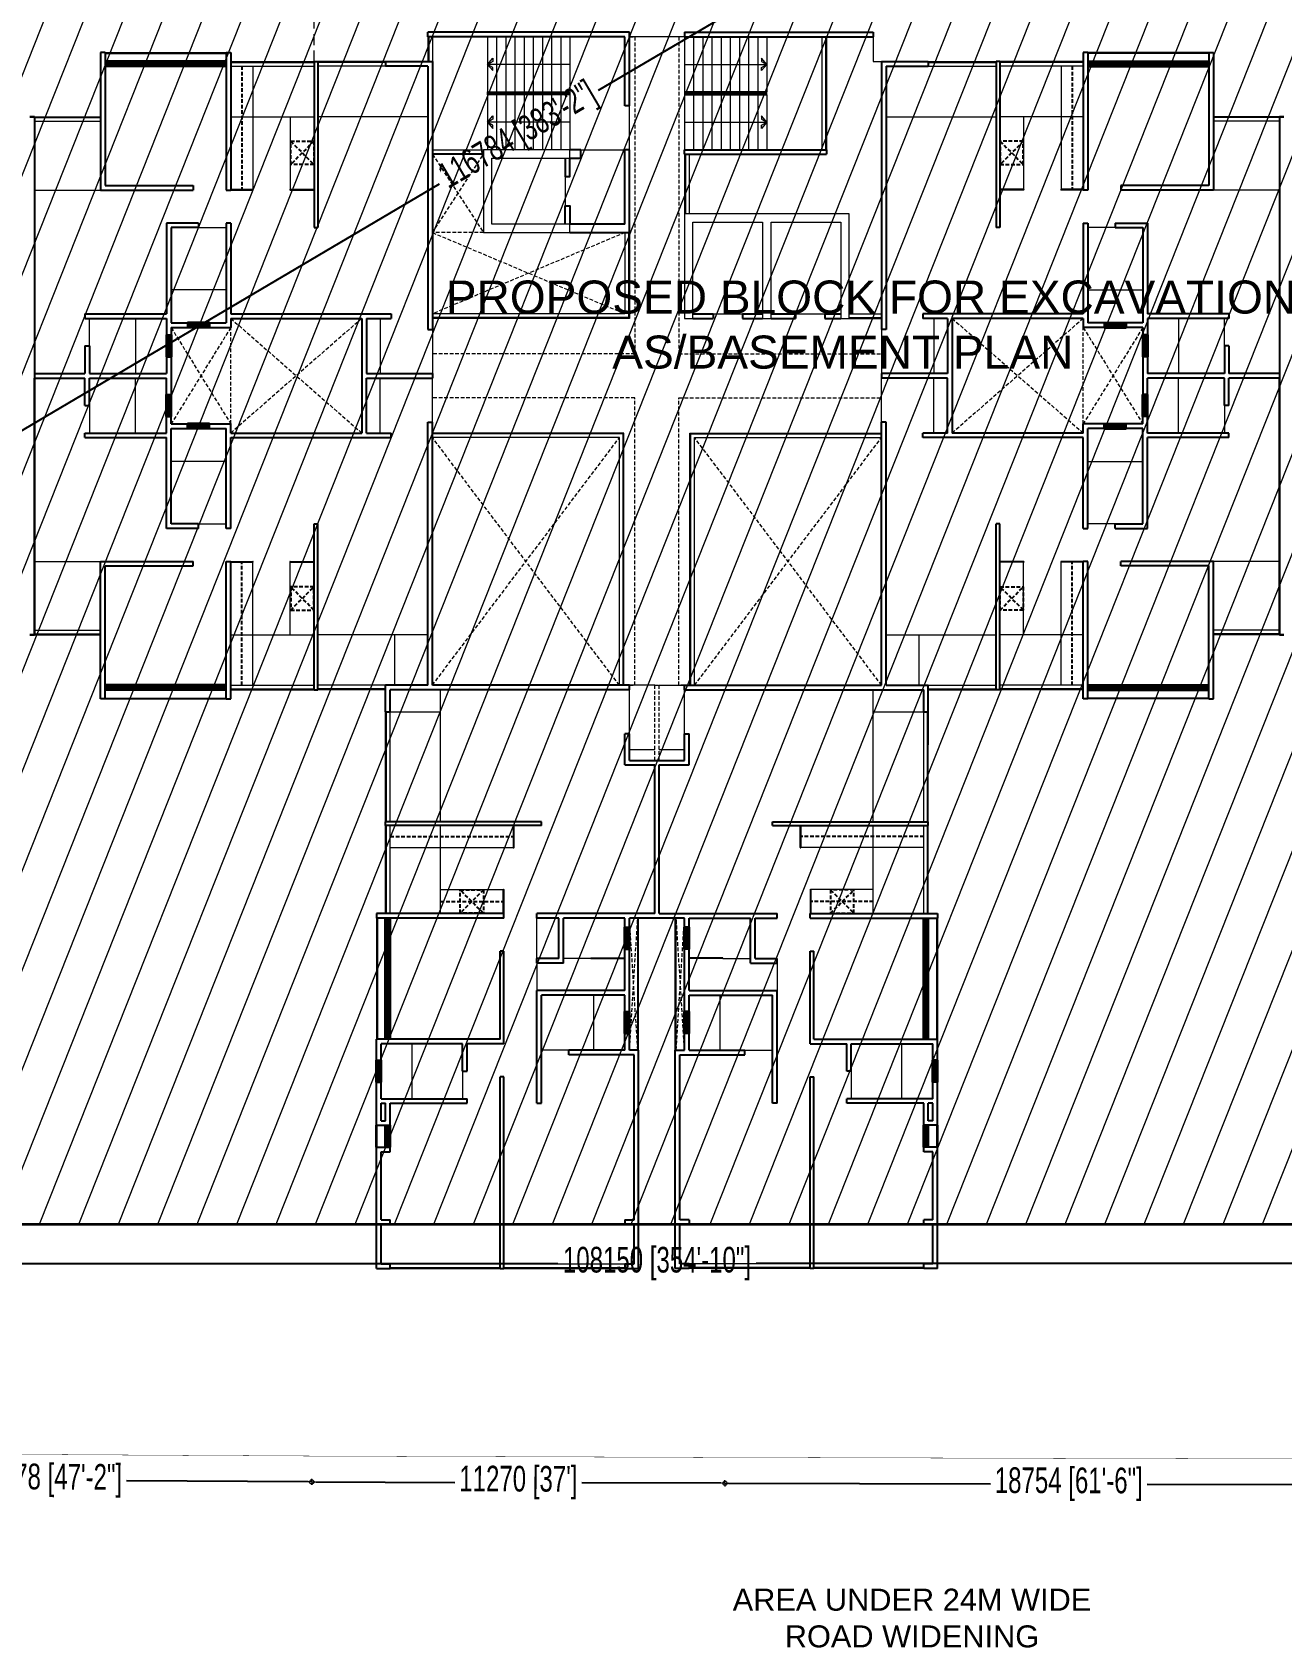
# Model space of a CAD drawing. Header units: inches. Extents: x -1856224 to -1617783, y -9059 to 170583.
# Drawn here: x -1763902 to -1729827, y 32412 to 76454 of the extents above; entities that cross this region are included whole.
import ezdxf

# ---------------------------------------------------------------- set-up
doc = ezdxf.new("R2010")
doc.units = ezdxf.units.IN
doc.header["$MEASUREMENT"] = 0
doc.linetypes.add('DASHED', pattern=[0.75, 0.5, -0.25])
doc.linetypes.add('DASHED2', pattern=[0.375, 0.25, -0.125])
for name, color, linetype, lineweight in [('A03 Roads', 7, 'Continuous', 15), ('C06 Parapet Wall', 39, 'Continuous', 15), ('F03 Windows', 32, 'Continuous', 35), ('I03 Tile Drop', 250, 'Continuous', 9), ('L02 Handrails & Balustrades', 67, 'Continuous', 15), ('L03 Stairs', 77, 'Continuous', 15), ('M01 Furniture', 14, 'Continuous', 9), ('R23 Lifts', 2, 'Continuous', 9), ('S03 Title Block', 7, 'Continuous', 20), ('T01 Dimenstions Scale 01', 106, 'Continuous', 9), ('U05 Room Names-Scale 2', 7, 'Continuous', 25), ('Y02 Hatching 02', 193, 'Continuous', 5), ('Z08 Structure above', 250, 'DASHED', 9)]:
    doc.layers.add(name, color=color, linetype=linetype, lineweight=lineweight)
doc.layers.add('C02 Walls 01', color=10, linetype='Continuous')
doc.styles.add('SWIS721LTCNBT', font='stylu.ttf')
doc.styles.add('vka-arial', font='arial.ttf')
doc.styles.add('vka-romans', font='GOTHIC.TTF', dxfattribs={"width": 0.7})
doc.dimstyles.new('vka-dim0100', dxfattribs={"dimscale": 100, "dimtxt": 1, "dimasz": 0.7, "dimexe": 1.5, "dimexo": 2.5, "dimgap": 1, "dimtad": 0, "dimdec": 0, "dimzin": 0, "dimdsep": 46, "dimtxsty": 'vka-romans', "dimblk": 'vkadot', "dimcen": 1.5, "dimdle": 1.5, "dimse1": 1, "dimse2": 1, "dimclrd": 256, "dimclre": 256, "dimclrt": 7, "dimadec": 1, "dimazin": 0, "dimtfac": 1, "dimtdec": 0, "dimtofl": 0, "dimtmove": 2, "dimatfit": 3, "dimfxl": 1, "dimtolj": 1, "dimtzin": 0, "dimarcsym": 0})

# ---------------------------------------------------------------- blocks, each defined once
blk = doc.blocks.new('vkadot')
at = {"layer": 'T01 Dimenstions Scale 01'}
for q in [(-0.85, 0), (0, 0.85), (0.85, 0), (0, -0.85)]:
    blk.add_line((0, 0), q, dxfattribs=at)
blk.add_circle((0, 0), 0.579, dxfattribs=at)
blk = doc.blocks.new('*D1625')
at = {"layer": 'T01 Dimenstions Scale 01', "lineweight": -2, "transparency": 16777216}
for p, q in [((-1800840, 42885), (-1749567, 42885)), ((-1692890, 42885), (-1744162, 42885))]:
    blk.add_line(p, q, dxfattribs=at)
at = {"layer": 'T01 Dimenstions Scale 01', "lineweight": -2, "transparency": 16777216, "xscale": 100, "yscale": 100, "zscale": 100, "rotation": 180}
blk.add_blockref('vkadot', (-1800940, 42885), dxfattribs=at)
at = {"layer": 'T01 Dimenstions Scale 01', "lineweight": -2, "transparency": 16777216, "xscale": 100, "yscale": 100, "zscale": 100}
blk.add_blockref('vkadot', (-1692790, 42885), dxfattribs=at)
at = {"layer": 'T01 Dimenstions Scale 01', "color": 7, "transparency": 16777216, "insert": (-1746865, 42885), "char_height": 700, "attachment_point": 5, "style": 'vka-romans'}
blk.add_mtext('\\A1;108150 [354\'-10"]', dxfattribs=at)
blk = doc.blocks.new('*D1650')
at = {"layer": 'T01 Dimenstions Scale 01', "lineweight": -2, "transparency": 16777216}
for p, q in [((-1770560, 37011), (-1765607, 36984)), ((-1756383, 36933), (-1761336, 36960))]:
    blk.add_line(p, q, dxfattribs=at)
at = {"layer": 'T01 Dimenstions Scale 01', "lineweight": -2, "transparency": 16777216, "xscale": 100, "yscale": 100, "zscale": 100}
for p, rotation in [((-1770660, 37012), 179.6835238191345), ((-1756283, 36933), 359.6835238191345)]:
    blk.add_blockref('vkadot', p, dxfattribs=dict(at, rotation=rotation))
at = {"layer": 'T01 Dimenstions Scale 01', "color": 7, "transparency": 16777216, "insert": (-1763471, 36972), "char_height": 700, "attachment_point": 5, "rotation": 359.6835, "style": 'vka-romans'}
blk.add_mtext('\\A1;14378 [47\'-2"]', dxfattribs=at)
blk = doc.blocks.new('*D1651')
at = {"layer": 'T01 Dimenstions Scale 01', "lineweight": -2, "transparency": 16777216}
for p, q in [((-1756181, 36932), (-1752374, 36919)), ((-1745111, 36895), (-1748918, 36908))]:
    blk.add_line(p, q, dxfattribs=at)
at = {"layer": 'T01 Dimenstions Scale 01', "lineweight": -2, "transparency": 16777216, "xscale": 100, "yscale": 100, "zscale": 100}
for p, rotation in [((-1756281, 36933), 179.8070033412816), ((-1745011, 36895), 359.8070033412816)]:
    blk.add_blockref('vkadot', p, dxfattribs=dict(at, rotation=rotation))
at = {"layer": 'T01 Dimenstions Scale 01', "color": 7, "transparency": 16777216, "insert": (-1750646, 36914), "char_height": 700, "attachment_point": 5, "rotation": 359.807, "style": 'vka-romans'}
blk.add_mtext("\\A1;11270 [37']", dxfattribs=at)
blk = doc.blocks.new('*D1652')
at = {"layer": 'T01 Dimenstions Scale 01', "lineweight": -2, "transparency": 16777216}
for p, q in [((-1744911, 36894), (-1737769, 36875)), ((-1726357, 36844), (-1733498, 36863))]:
    blk.add_line(p, q, dxfattribs=at)
at = {"layer": 'T01 Dimenstions Scale 01', "lineweight": -2, "transparency": 16777216, "xscale": 100, "yscale": 100, "zscale": 100}
for p, rotation in [((-1745011, 36895), 179.8440362318272), ((-1726257, 36844), 359.8440362318272)]:
    blk.add_blockref('vkadot', p, dxfattribs=dict(at, rotation=rotation))
at = {"layer": 'T01 Dimenstions Scale 01', "color": 7, "transparency": 16777216, "insert": (-1735634, 36869), "char_height": 700, "attachment_point": 5, "rotation": 359.844, "style": 'vka-romans'}
blk.add_mtext('\\A1;18754 [61\'-6"]', dxfattribs=at)
blk = doc.blocks.new('*D1677')
at = {"layer": 'T01 Dimenstions Scale 01', "lineweight": -2, "transparency": 16777216}
for p, q in [((-1700407, 103186), (-1748465, 74872)), ((-1800854, 44005), (-1752796, 72320))]:
    blk.add_line(p, q, dxfattribs=at)
at = {"layer": 'T01 Dimenstions Scale 01', "lineweight": -2, "transparency": 16777216, "xscale": 100, "yscale": 100, "zscale": 100}
for p, rotation in [((-1700321, 103237), 30.50586545729002), ((-1800940, 43954), 210.5058654572901)]:
    blk.add_blockref('vkadot', p, dxfattribs=dict(at, rotation=rotation))
at = {"layer": 'T01 Dimenstions Scale 01', "color": 7, "transparency": 16777216, "insert": (-1750630, 73596), "char_height": 700, "attachment_point": 5, "rotation": 30.5059, "style": 'vka-romans'}
blk.add_mtext('\\A1;116784 [383\'-2"]', dxfattribs=at)
blk = doc.blocks.new('rgr')
at = {"layer": 'C02 Walls 01', "color": 250}
for p, q in [((-2177053, 789486), (-2182553, 789486)), ((-2182553, 789361), (-2182553, 789486)), ((-2177178, 789361), (-2182553, 789361)), ((-2177178, 787486), (-2177178, 789361)), ((-2177053, 787486), (-2177053, 789486)), ((-2175553, 789486), (-2175553, 789361)), ((-2175553, 789486), (-2170403, 789486)), ((-2175553, 789361), (-2170403, 789361)), ((-2170403, 789486), (-2170403, 789361)), ((-2191478, 788936), (-2191478, 785186)), ((-2191353, 788936), (-2191478, 788936)), ((-2191353, 788936), (-2191353, 785311)), ((-2188053, 788936), (-2187928, 788936)), ((-2188053, 788936), (-2188053, 785186)), ((-2187928, 788936), (-2187928, 785186)), ((-2164553, 788936), (-2164678, 788936)), ((-2164678, 788936), (-2164678, 785186)), ((-2164553, 788936), (-2164553, 785186)), ((-2161253, 788936), (-2161253, 785311)), ((-2161253, 788936), (-2161128, 788936)), ((-2161128, 788936), (-2161128, 785186)), ((-2185653, 788686), (-2185553, 788686)), ((-2185653, 788686), (-2185653, 784161)), ((-2185553, 788686), (-2185553, 784161)), ((-2183703, 788686), (-2182428, 788686)), ((-2183703, 788686), (-2183703, 788561)), ((-2182553, 788561), (-2183703, 788561)), ((-2182553, 788561), (-2182553, 781386)), ((-2182428, 788686), (-2182428, 781386)), ((-2170178, 788686), (-2168903, 788686)), ((-2170178, 788686), (-2170178, 781386)), ((-2170053, 788561), (-2170053, 781386)), ((-2170053, 788561), (-2168903, 788561)), ((-2168903, 788686), (-2168903, 788561)), ((-2166953, 788686), (-2167053, 788686)), ((-2167053, 788686), (-2167053, 784161)), ((-2166953, 788686), (-2166953, 784161)), ((-2177053, 787486), (-2177178, 787486)), ((-2193403, 787186), (-2193278, 787186)), ((-2193278, 787186), (-2193403, 787186)), ((-2193278, 787186), (-2193278, 773061)), ((-2193278, 787186), (-2193278, 780186)), ((-2159328, 787186), (-2159328, 780186)), ((-2159328, 787186), (-2159203, 787186)), ((-2159328, 787186), (-2159328, 773061)), ((-2159203, 787186), (-2159328, 787186)), ((-2178378, 786286), (-2178678, 786286)), ((-2178378, 786056), (-2178378, 786286)), ((-2177178, 784256), (-2177178, 786286)), ((-2177053, 786286), (-2177178, 786286)), ((-2177053, 784026), (-2177053, 786286)), ((-2175553, 786286), (-2171678, 786286)), ((-2175553, 786161), (-2175553, 786286)), ((-2171678, 786286), (-2171678, 786161)), ((-2178678, 786056), (-2178378, 786056)), ((-2175553, 786161), (-2171678, 786161)), ((-2191353, 785311), (-2188953, 785311)), ((-2188953, 785311), (-2188953, 785186)), ((-2161253, 785311), (-2163653, 785311)), ((-2163653, 785311), (-2163653, 785186)), ((-2191478, 785186), (-2188953, 785186)), ((-2188053, 785186), (-2187928, 785186)), ((-2164553, 785186), (-2164678, 785186)), ((-2161128, 785186), (-2163653, 785186)), ((-2188803, 784286), (-2189678, 784286)), ((-2189678, 784286), (-2189678, 781811)), ((-2188803, 784161), (-2189553, 784161)), ((-2189553, 784161), (-2189553, 781561)), ((-2188803, 784286), (-2188803, 784161)), ((-2187928, 784286), (-2188053, 784286)), ((-2188053, 784286), (-2188053, 781561)), ((-2187928, 784286), (-2187928, 781811)), ((-2185653, 784161), (-2185553, 784161)), ((-2177178, 784256), (-2178678, 784256)), ((-2178678, 784026), (-2177053, 784026)), ((-2166953, 784161), (-2167053, 784161)), ((-2164678, 784286), (-2164553, 784286)), ((-2164678, 784286), (-2164678, 781811)), ((-2164553, 784286), (-2164553, 781561)), ((-2163803, 784286), (-2162928, 784286)), ((-2163803, 784286), (-2163803, 784161)), ((-2163803, 784161), (-2163053, 784161)), ((-2163053, 784161), (-2163053, 781561)), ((-2162928, 784286), (-2162928, 781811)), ((-2191903, 781811), (-2189678, 781811)), ((-2191903, 781811), (-2191903, 781686)), ((-2187928, 781811), (-2183553, 781811)), ((-2183553, 781811), (-2183553, 781686)), ((-2175323, 781811), (-2174773, 781811)), ((-2174773, 781811), (-2174773, 781686)), ((-2173973, 781811), (-2173423, 781811)), ((-2173973, 781811), (-2173973, 781686)), ((-2173193, 781811), (-2172528, 781811)), ((-2172528, 781811), (-2172528, 781686)), ((-2171728, 781811), (-2171293, 781811)), ((-2171728, 781811), (-2171728, 781686)), ((-2164678, 781811), (-2169053, 781811)), ((-2169053, 781811), (-2169053, 781686)), ((-2160703, 781811), (-2162928, 781811)), ((-2160703, 781811), (-2160703, 781686)), ((-2191903, 781686), (-2189678, 781686)), ((-2189678, 781686), (-2189678, 781236)), ((-2189553, 781561), (-2189103, 781561)), ((-2189553, 781436), (-2189103, 781436)), ((-2189553, 781436), (-2189553, 781236)), ((-2189103, 781561), (-2189103, 781436)), ((-2188503, 781561), (-2188053, 781561)), ((-2188503, 781561), (-2188503, 781436)), ((-2188503, 781436), (-2187928, 781436)), ((-2187928, 781686), (-2184353, 781686)), ((-2187928, 781686), (-2187928, 781436)), ((-2184353, 781686), (-2184353, 778561)), ((-2184228, 781686), (-2183553, 781686)), ((-2184228, 781686), (-2184228, 780186)), ((-2182553, 781386), (-2182428, 781386)), ((-2175323, 781686), (-2174773, 781686)), ((-2173973, 781686), (-2173423, 781686)), ((-2173193, 781686), (-2172528, 781686)), ((-2171728, 781686), (-2171293, 781686)), ((-2170053, 781386), (-2170178, 781386)), ((-2168378, 781686), (-2169053, 781686)), ((-2168378, 781686), (-2168378, 780186)), ((-2164678, 781686), (-2168253, 781686)), ((-2168253, 781686), (-2168253, 778561)), ((-2164678, 781686), (-2164678, 781436)), ((-2164103, 781436), (-2164678, 781436)), ((-2164103, 781561), (-2164553, 781561)), ((-2164103, 781561), (-2164103, 781436)), ((-2163053, 781561), (-2163503, 781561)), ((-2163503, 781561), (-2163503, 781436)), ((-2163053, 781436), (-2163503, 781436)), ((-2163053, 781436), (-2163053, 781236)), ((-2160703, 781686), (-2162928, 781686)), ((-2162928, 781686), (-2162928, 781236)), ((-2191903, 780936), (-2191778, 780936)), ((-2191903, 780936), (-2191903, 780186)), ((-2191778, 780936), (-2191778, 780186)), ((-2189678, 781236), (-2189553, 781236)), ((-2162928, 781236), (-2163053, 781236)), ((-2160703, 780936), (-2160828, 780936)), ((-2160828, 780936), (-2160828, 780186)), ((-2160703, 780936), (-2160703, 780186)), ((-2189678, 780636), (-2189678, 780186)), ((-2189678, 780636), (-2189553, 780636)), ((-2189553, 780636), (-2189553, 779611)), ((-2163053, 780636), (-2163053, 779611)), ((-2162928, 780636), (-2163053, 780636)), ((-2162928, 780636), (-2162928, 780186)), ((-2193278, 780186), (-2191903, 780186)), ((-2193278, 780061), (-2191903, 780061)), ((-2193278, 773061), (-2193278, 780061)), ((-2191903, 779311), (-2191903, 780061)), ((-2191778, 780186), (-2189678, 780186)), ((-2191778, 780061), (-2189678, 780061)), ((-2191778, 779311), (-2191778, 780061)), ((-2189678, 779611), (-2189678, 780061)), ((-2184228, 780186), (-2182428, 780186)), ((-2184228, 780061), (-2182428, 780061)), ((-2184228, 778561), (-2184228, 780061)), ((-2182428, 780186), (-2182428, 780061)), ((-2168378, 780186), (-2170178, 780186)), ((-2170178, 780186), (-2170178, 780061)), ((-2168378, 780061), (-2170178, 780061)), ((-2168378, 778561), (-2168378, 780061)), ((-2160828, 780186), (-2162928, 780186)), ((-2160828, 780061), (-2162928, 780061)), ((-2162928, 779611), (-2162928, 780061)), ((-2160828, 779311), (-2160828, 780061)), ((-2159328, 780186), (-2160703, 780186)), ((-2159328, 780061), (-2160703, 780061)), ((-2160703, 779311), (-2160703, 780061)), ((-2159328, 773061), (-2159328, 780061)), ((-2189678, 779611), (-2189553, 779611)), ((-2162928, 779611), (-2163053, 779611)), ((-2191903, 779311), (-2191778, 779311)), ((-2160703, 779311), (-2160828, 779311)), ((-2189678, 778561), (-2189678, 779011)), ((-2189678, 779011), (-2189553, 779011)), ((-2189553, 778811), (-2189553, 779011)), ((-2189553, 778811), (-2189103, 778811)), ((-2189553, 778686), (-2189103, 778686)), ((-2189553, 776086), (-2189553, 778686)), ((-2189103, 778686), (-2189103, 778811)), ((-2188503, 778811), (-2187928, 778811)), ((-2188503, 778686), (-2188503, 778811)), ((-2188503, 778686), (-2188053, 778686)), ((-2188053, 775961), (-2188053, 778686)), ((-2187928, 778561), (-2187928, 778811)), ((-2182553, 771686), (-2182553, 778861)), ((-2182553, 778861), (-2182428, 778861)), ((-2182428, 771686), (-2182428, 778861)), ((-2170178, 771686), (-2170178, 778861)), ((-2170053, 778861), (-2170178, 778861)), ((-2170053, 771686), (-2170053, 778861)), ((-2164103, 778811), (-2164678, 778811)), ((-2164678, 778561), (-2164678, 778811)), ((-2164103, 778686), (-2164553, 778686)), ((-2164553, 775961), (-2164553, 778686)), ((-2164103, 778686), (-2164103, 778811)), ((-2163053, 778811), (-2163503, 778811)), ((-2163503, 778686), (-2163503, 778811)), ((-2163053, 778686), (-2163503, 778686)), ((-2163053, 778811), (-2163053, 779011)), ((-2162928, 779011), (-2163053, 779011)), ((-2163053, 776086), (-2163053, 778686)), ((-2162928, 778561), (-2162928, 779011)), ((-2191903, 778561), (-2189678, 778561)), ((-2191903, 778436), (-2191903, 778561)), ((-2191903, 778436), (-2189678, 778436)), ((-2189678, 775961), (-2189678, 778436)), ((-2187928, 778561), (-2184353, 778561)), ((-2187928, 778436), (-2183553, 778436)), ((-2187928, 775961), (-2187928, 778436)), ((-2184228, 778561), (-2183553, 778561)), ((-2183553, 778436), (-2183553, 778561)), ((-2168378, 778561), (-2169053, 778561)), ((-2169053, 778436), (-2169053, 778561)), ((-2164678, 778436), (-2169053, 778436)), ((-2164678, 778561), (-2168253, 778561)), ((-2164678, 775961), (-2164678, 778436)), ((-2160703, 778561), (-2162928, 778561)), ((-2160703, 778436), (-2162928, 778436)), ((-2162928, 775961), (-2162928, 778436)), ((-2160703, 778436), (-2160703, 778561)), ((-2188803, 776086), (-2189553, 776086)), ((-2188803, 775961), (-2188803, 776086)), ((-2185653, 771561), (-2185653, 776086)), ((-2185653, 776086), (-2185553, 776086)), ((-2185553, 771561), (-2185553, 776086)), ((-2167053, 771561), (-2167053, 776086)), ((-2166953, 776086), (-2167053, 776086)), ((-2166953, 771561), (-2166953, 776086)), ((-2163803, 776086), (-2163053, 776086)), ((-2163803, 775961), (-2163803, 776086)), ((-2188803, 775961), (-2189678, 775961)), ((-2187928, 775961), (-2188053, 775961)), ((-2164678, 775961), (-2164553, 775961)), ((-2163803, 775961), (-2162928, 775961)), ((-2191478, 775061), (-2188953, 775061)), ((-2191478, 771311), (-2191478, 775061)), ((-2191353, 774936), (-2188953, 774936)), ((-2191353, 771311), (-2191353, 774936)), ((-2188953, 774936), (-2188953, 775061)), ((-2188053, 775061), (-2187928, 775061)), ((-2188053, 771311), (-2188053, 775061)), ((-2187928, 771311), (-2187928, 775061)), ((-2164553, 775061), (-2164678, 775061)), ((-2164678, 771311), (-2164678, 775061)), ((-2164553, 771311), (-2164553, 775061)), ((-2161128, 775061), (-2163653, 775061)), ((-2163653, 774936), (-2163653, 775061)), ((-2161253, 774936), (-2163653, 774936)), ((-2161253, 771311), (-2161253, 774936)), ((-2161128, 771311), (-2161128, 775061)), ((-2193403, 773061), (-2193278, 773061)), ((-2193278, 773061), (-2193403, 773061)), ((-2159328, 773061), (-2159203, 773061)), ((-2159203, 773061), (-2159328, 773061)), ((-2183703, 770961), (-2183703, 771686)), ((-2182553, 771686), (-2183703, 771686)), ((-2177053, 771686), (-2182428, 771686)), ((-2177053, 771561), (-2177053, 771686)), ((-2175553, 771686), (-2170178, 771686)), ((-2175553, 771561), (-2175553, 771686)), ((-2170053, 771686), (-2168903, 771686)), ((-2168903, 770961), (-2168903, 771686)), ((-2191353, 771311), (-2191478, 771311)), ((-2188053, 771311), (-2187928, 771311)), ((-2185653, 771561), (-2185553, 771561)), ((-2183578, 770961), (-2183578, 771561)), ((-2177053, 771561), (-2183578, 771561)), ((-2175553, 771561), (-2169028, 771561)), ((-2169028, 770961), (-2169028, 771561)), ((-2166953, 771561), (-2167053, 771561)), ((-2164553, 771311), (-2164678, 771311)), ((-2161253, 771311), (-2161128, 771311)), ((-2183703, 770961), (-2183578, 770961)), ((-2169028, 770961), (-2168903, 770961)), ((-2177178, 769511), (-2177178, 770361)), ((-2177053, 770361), (-2177178, 770361)), ((-2177053, 769636), (-2177053, 770361)), ((-2175553, 769636), (-2175553, 770361)), ((-2175553, 770361), (-2175428, 770361)), ((-2175428, 769511), (-2175428, 770361)), ((-2177178, 769511), (-2176365, 769511)), ((-2177053, 769636), (-2175553, 769636)), ((-2176365, 765461), (-2176365, 769511)), ((-2176240, 765461), (-2176240, 769511)), ((-2176240, 769511), (-2175428, 769511)), ((-2179453, 767961), (-2183703, 767961)), ((-2183703, 767861), (-2183703, 767961)), ((-2179453, 767861), (-2183703, 767861)), ((-2179453, 767861), (-2179453, 767961)), ((-2173153, 767961), (-2168903, 767961)), ((-2173153, 767861), (-2173153, 767961)), ((-2173153, 767861), (-2168903, 767861)), ((-2168903, 767861), (-2168903, 767961)), ((-2180478, 765461), (-2183953, 765461)), ((-2183953, 765461), (-2183953, 765336)), ((-2180478, 765336), (-2183953, 765336)), ((-2180478, 765336), (-2180478, 765461)), ((-2176365, 765461), (-2179578, 765461)), ((-2179578, 765336), (-2179578, 765461)), ((-2178978, 765336), (-2179578, 765336)), ((-2178978, 764236), (-2178978, 765336)), ((-2177178, 765336), (-2178853, 765336)), ((-2178853, 764111), (-2178853, 765336)), ((-2177178, 765086), (-2177178, 765336)), ((-2177178, 765086), (-2177053, 765086)), ((-2177053, 765086), (-2177053, 765336)), ((-2175553, 765336), (-2177053, 765336)), ((-2176240, 765461), (-2173028, 765461)), ((-2175553, 765086), (-2175553, 765336)), ((-2175428, 765086), (-2175553, 765086)), ((-2175428, 765086), (-2175428, 765336)), ((-2175428, 765336), (-2173753, 765336)), ((-2173753, 764111), (-2173753, 765336)), ((-2173628, 765336), (-2173028, 765336)), ((-2173628, 764236), (-2173628, 765336)), ((-2173028, 765336), (-2173028, 765461)), ((-2172128, 765461), (-2168653, 765461)), ((-2172128, 765336), (-2172128, 765461)), ((-2172128, 765336), (-2168653, 765336)), ((-2168653, 765461), (-2168653, 765336)), ((-2180478, 764436), (-2180578, 764436)), ((-2180578, 762036), (-2180578, 764436)), ((-2180478, 761911), (-2180478, 764436)), ((-2178978, 764236), (-2179578, 764236)), ((-2179578, 764111), (-2179578, 764236)), ((-2177178, 763361), (-2177178, 764486)), ((-2177178, 764486), (-2177053, 764486)), ((-2177053, 762786), (-2177053, 764486)), ((-2175553, 762786), (-2175553, 764486)), ((-2175428, 764486), (-2175553, 764486)), ((-2175428, 763361), (-2175428, 764486)), ((-2173628, 764236), (-2173028, 764236)), ((-2173028, 764111), (-2173028, 764236)), ((-2172128, 764436), (-2172028, 764436)), ((-2172128, 761911), (-2172128, 764436)), ((-2172028, 762036), (-2172028, 764436)), ((-2178853, 764111), (-2179578, 764111)), ((-2173753, 764111), (-2173028, 764111)), ((-2177178, 763361), (-2179578, 763361)), ((-2179578, 760286), (-2179578, 763361)), ((-2175428, 763361), (-2173028, 763361)), ((-2173028, 760286), (-2173028, 763361)), ((-2177178, 763236), (-2179453, 763236)), ((-2179453, 760286), (-2179453, 763236)), ((-2177178, 762786), (-2177178, 763236)), ((-2175428, 762786), (-2175428, 763236)), ((-2175428, 763236), (-2173153, 763236)), ((-2173153, 760286), (-2173153, 763236)), ((-2177178, 762786), (-2177053, 762786)), ((-2175428, 762786), (-2175553, 762786)), ((-2180578, 762036), (-2183953, 762036)), ((-2183953, 761461), (-2183953, 762036)), ((-2177178, 761736), (-2177178, 762186)), ((-2177178, 762186), (-2177053, 762186)), ((-2177053, 761736), (-2177053, 762186)), ((-2175553, 761736), (-2175553, 762186)), ((-2175428, 762186), (-2175553, 762186)), ((-2175428, 761736), (-2175428, 762186)), ((-2172028, 762036), (-2168653, 762036)), ((-2168653, 761461), (-2168653, 762036)), ((-2181603, 761911), (-2183828, 761911)), ((-2183828, 761461), (-2183828, 761911)), ((-2181603, 761161), (-2181603, 761911)), ((-2180478, 761911), (-2181478, 761911)), ((-2181478, 761161), (-2181478, 761911)), ((-2177178, 761736), (-2178703, 761736)), ((-2178703, 761611), (-2178703, 761736)), ((-2176928, 761611), (-2178703, 761611)), ((-2176803, 761736), (-2177053, 761736)), ((-2176928, 757111), (-2176928, 761611)), ((-2176803, 755786), (-2176803, 761736)), ((-2175803, 755786), (-2175803, 761736)), ((-2175803, 761736), (-2175553, 761736)), ((-2175678, 757111), (-2175678, 761611)), ((-2175678, 761611), (-2173903, 761611)), ((-2175428, 761736), (-2173903, 761736)), ((-2173903, 761611), (-2173903, 761736)), ((-2172128, 761911), (-2171128, 761911)), ((-2171128, 761161), (-2171128, 761911)), ((-2171003, 761911), (-2168778, 761911)), ((-2171003, 761161), (-2171003, 761911)), ((-2168778, 761461), (-2168778, 761911)), ((-2183953, 761461), (-2183828, 761461)), ((-2181603, 761161), (-2181478, 761161)), ((-2171003, 761161), (-2171128, 761161)), ((-2168653, 761461), (-2168778, 761461)), ((-2183953, 759686), (-2183953, 760861)), ((-2183953, 760861), (-2183828, 760861)), ((-2183828, 760411), (-2183828, 760861)), ((-2180478, 761011), (-2180578, 761011)), ((-2180578, 755786), (-2180578, 761011)), ((-2180478, 755786), (-2180478, 761011)), ((-2172128, 761011), (-2172028, 761011)), ((-2172128, 755786), (-2172128, 761011)), ((-2172028, 755786), (-2172028, 761011)), ((-2168778, 760411), (-2168778, 760861)), ((-2168653, 760861), (-2168778, 760861)), ((-2168653, 759686), (-2168653, 760861)), ((-2183828, 760411), (-2181478, 760411)), ((-2183828, 760286), (-2183703, 760286)), ((-2183828, 759811), (-2183828, 760286)), ((-2183703, 759811), (-2183703, 760286)), ((-2183578, 760286), (-2181478, 760286)), ((-2183578, 759686), (-2183578, 760286)), ((-2181478, 760286), (-2181478, 760411)), ((-2179578, 760286), (-2179453, 760286)), ((-2173028, 760286), (-2173153, 760286)), ((-2168778, 760411), (-2171128, 760411)), ((-2171128, 760286), (-2171128, 760411)), ((-2169028, 760286), (-2171128, 760286)), ((-2169028, 759686), (-2169028, 760286)), ((-2168778, 760286), (-2168903, 760286)), ((-2168903, 759811), (-2168903, 760286)), ((-2168778, 759811), (-2168778, 760286)), ((-2183828, 759811), (-2183703, 759811)), ((-2168778, 759811), (-2168903, 759811)), ((-2183953, 759686), (-2183578, 759686)), ((-2168653, 759686), (-2169028, 759686)), ((-2183953, 759086), (-2183578, 759086)), ((-2183953, 755786), (-2183953, 759086)), ((-2183828, 758961), (-2183578, 758961)), ((-2183828, 757111), (-2183828, 758961)), ((-2183578, 758961), (-2183578, 759086)), ((-2168653, 759086), (-2169028, 759086)), ((-2169028, 758961), (-2169028, 759086)), ((-2168778, 758961), (-2169028, 758961)), ((-2168778, 757111), (-2168778, 758961)), ((-2168653, 755786), (-2168653, 759086)), ((-2183828, 757111), (-2183578, 757111)), ((-2183578, 756986), (-2183578, 757111)), ((-2177178, 757111), (-2176928, 757111)), ((-2177178, 757111), (-2177178, 756986)), ((-2175428, 757111), (-2175678, 757111)), ((-2175428, 757111), (-2175428, 756986)), ((-2168778, 757111), (-2169028, 757111)), ((-2169028, 756986), (-2169028, 757111)), ((-2183828, 756986), (-2183578, 756986)), ((-2183828, 755911), (-2183828, 756986)), ((-2177178, 756986), (-2176928, 756986)), ((-2176928, 755911), (-2176928, 756986)), ((-2175428, 756986), (-2175678, 756986)), ((-2175678, 755911), (-2175678, 756986)), ((-2168778, 756986), (-2169028, 756986)), ((-2168778, 755911), (-2168778, 756986)), ((-2183953, 755786), (-2183578, 755786)), ((-2183828, 755911), (-2183578, 755911)), ((-2183578, 755786), (-2183578, 755911)), ((-2180578, 755786), (-2180478, 755786)), ((-2177178, 755911), (-2176928, 755911)), ((-2177178, 755911), (-2177178, 755786)), ((-2177178, 755786), (-2176803, 755786)), ((-2175428, 755786), (-2175803, 755786)), ((-2175428, 755911), (-2175678, 755911)), ((-2175428, 755911), (-2175428, 755786)), ((-2172028, 755786), (-2172128, 755786)), ((-2168778, 755911), (-2169028, 755911)), ((-2169028, 755786), (-2169028, 755911)), ((-2168653, 755786), (-2169028, 755786))]:
    blk.add_line(p, q, dxfattribs=at)
for points in [[(-2178803, 786056), (-2178803, 785556), (-2178678, 785556), (-2178678, 786056)], [(-2178803, 784256), (-2178803, 784756), (-2178678, 784756), (-2178678, 784256)]]:
    blk.add_lwpolyline(points, dxfattribs=at)
at = {"layer": 'C06 Parapet Wall', "color": 250}
for p, q in [((-2182428, 789361), (-2182428, 788686)), ((-2171803, 789361), (-2171803, 786286)), ((-2187928, 788561), (-2185653, 788561)), ((-2183703, 788561), (-2185553, 788561)), ((-2168903, 788561), (-2167053, 788561)), ((-2164678, 788561), (-2166953, 788561)), ((-2193278, 787061), (-2191478, 787061)), ((-2159328, 787061), (-2161128, 787061)), ((-2182428, 786286), (-2181033, 786286)), ((-2175428, 786161), (-2175428, 784541)), ((-2177178, 784026), (-2177178, 781811)), ((-2177178, 781811), (-2182428, 781811)), ((-2171063, 781811), (-2170178, 781811)), ((-2177328, 778436), (-2182428, 778436)), ((-2177328, 771686), (-2177328, 778436)), ((-2175278, 778436), (-2170178, 778436)), ((-2175278, 771686), (-2175278, 778436)), ((-2193278, 773186), (-2191478, 773186)), ((-2159328, 773186), (-2161128, 773186)), ((-2187928, 771686), (-2185653, 771686)), ((-2183703, 771686), (-2185553, 771686)), ((-2168903, 771686), (-2167053, 771686)), ((-2164678, 771686), (-2166953, 771686)), ((-2183578, 767961), (-2183578, 770961)), ((-2169028, 767961), (-2169028, 770961)), ((-2183578, 765461), (-2183578, 767861)), ((-2169028, 765461), (-2169028, 767861)), ((-2178103, 764236), (-2178103, 764248)), ((-2178103, 764248), (-2177178, 764248)), ((-2178103, 764236), (-2177178, 764236)), ((-2174503, 764248), (-2175428, 764248)), ((-2174503, 764236), (-2175428, 764236)), ((-2174503, 764236), (-2174503, 764248)), ((-2183578, 755911), (-2180578, 755911)), ((-2180478, 755911), (-2177178, 755911)), ((-2172128, 755911), (-2175428, 755911)), ((-2169028, 755911), (-2172028, 755911))]:
    blk.add_line(p, q, dxfattribs=at)
at = {"layer": 'F03 Windows', "color": 250}
for p, q in [((-2188053, 788686), (-2191353, 788686)), ((-2188053, 788645), (-2191353, 788645)), ((-2188053, 788603), (-2191353, 788603)), ((-2188053, 788561), (-2191353, 788561)), ((-2164553, 788686), (-2161253, 788686)), ((-2164553, 788645), (-2161253, 788645)), ((-2164553, 788603), (-2161253, 788603)), ((-2164553, 788561), (-2161253, 788561)), ((-2188503, 781561), (-2189103, 781561)), ((-2188503, 781520), (-2189103, 781520)), ((-2188503, 781478), (-2189103, 781478)), ((-2188503, 781436), (-2189103, 781436)), ((-2164103, 781561), (-2163503, 781561)), ((-2164103, 781520), (-2163503, 781520)), ((-2164103, 781478), (-2163503, 781478)), ((-2164103, 781436), (-2163503, 781436)), ((-2189678, 781236), (-2189678, 780636)), ((-2189636, 781236), (-2189636, 780636)), ((-2189594, 781236), (-2189594, 780636)), ((-2189553, 781236), (-2189553, 780636)), ((-2163053, 781236), (-2163053, 780636)), ((-2163011, 781236), (-2163011, 780636)), ((-2162969, 781236), (-2162969, 780636)), ((-2162928, 781236), (-2162928, 780636)), ((-2189678, 779011), (-2189678, 779611)), ((-2189636, 779011), (-2189636, 779611)), ((-2189594, 779011), (-2189594, 779611)), ((-2189553, 779011), (-2189553, 779611)), ((-2163053, 779011), (-2163053, 779611)), ((-2163011, 779011), (-2163011, 779611)), ((-2162969, 779011), (-2162969, 779611)), ((-2162928, 779011), (-2162928, 779611)), ((-2188503, 778811), (-2189103, 778811)), ((-2188503, 778770), (-2189103, 778770)), ((-2188503, 778728), (-2189103, 778728)), ((-2188503, 778686), (-2189103, 778686)), ((-2164103, 778811), (-2163503, 778811)), ((-2164103, 778770), (-2163503, 778770)), ((-2164103, 778728), (-2163503, 778728)), ((-2164103, 778686), (-2163503, 778686)), ((-2188053, 771686), (-2191353, 771686)), ((-2188053, 771645), (-2191353, 771645)), ((-2164553, 771686), (-2161253, 771686)), ((-2164553, 771645), (-2161253, 771645)), ((-2188053, 771603), (-2191353, 771603)), ((-2188053, 771561), (-2191353, 771561)), ((-2164553, 771603), (-2161253, 771603)), ((-2164553, 771561), (-2161253, 771561)), ((-2183703, 762036), (-2183703, 765336)), ((-2183661, 762036), (-2183661, 765336)), ((-2183619, 762036), (-2183619, 765336)), ((-2183578, 762036), (-2183578, 765336)), ((-2177178, 764486), (-2177178, 765086)), ((-2177136, 764486), (-2177136, 765086)), ((-2177094, 764486), (-2177094, 765086)), ((-2177053, 764486), (-2177053, 765086)), ((-2175553, 764486), (-2175553, 765086)), ((-2175511, 764486), (-2175511, 765086)), ((-2175469, 764486), (-2175469, 765086)), ((-2175428, 764486), (-2175428, 765086)), ((-2169028, 762036), (-2169028, 765336)), ((-2168986, 762036), (-2168986, 765336)), ((-2168944, 762036), (-2168944, 765336)), ((-2168903, 762036), (-2168903, 765336)), ((-2177178, 762186), (-2177178, 762786)), ((-2177136, 762186), (-2177136, 762786)), ((-2177094, 762186), (-2177094, 762786)), ((-2177053, 762186), (-2177053, 762786)), ((-2175553, 762186), (-2175553, 762786)), ((-2175511, 762186), (-2175511, 762786)), ((-2175469, 762186), (-2175469, 762786)), ((-2175428, 762186), (-2175428, 762786)), ((-2183953, 760861), (-2183953, 761461)), ((-2183911, 760861), (-2183911, 761461)), ((-2183869, 760861), (-2183869, 761461)), ((-2183828, 760861), (-2183828, 761461)), ((-2168778, 760861), (-2168778, 761461)), ((-2168736, 760861), (-2168736, 761461)), ((-2168694, 760861), (-2168694, 761461)), ((-2168653, 760861), (-2168653, 761461)), ((-2183953, 759086), (-2183953, 759686)), ((-2183703, 759086), (-2183703, 759686)), ((-2183661, 759086), (-2183661, 759686)), ((-2183619, 759086), (-2183619, 759686)), ((-2183578, 759086), (-2183578, 759686)), ((-2169028, 759086), (-2169028, 759686)), ((-2168986, 759086), (-2168986, 759686)), ((-2168944, 759086), (-2168944, 759686)), ((-2168903, 759086), (-2168903, 759686)), ((-2168653, 759086), (-2168653, 759686))]:
    blk.add_line(p, q, dxfattribs=at)
at = {"layer": 'I03 Tile Drop', "color": 250}
for p, q in [((-2175553, 789361), (-2177053, 789361)), ((-2170403, 789361), (-2170403, 788686)), ((-2170403, 788686), (-2170178, 788686)), ((-2177053, 786286), (-2177053, 787486)), ((-2187928, 787186), (-2185653, 787186)), ((-2182553, 787186), (-2185553, 787186)), ((-2170053, 787186), (-2167053, 787186)), ((-2164678, 787186), (-2166953, 787186)), ((-2178378, 786286), (-2177178, 786286)), ((-2177053, 786161), (-2177053, 784256)), ((-2178803, 785556), (-2178803, 784756)), ((-2193278, 785186), (-2191478, 785186)), ((-2159328, 785186), (-2161128, 785186)), ((-2188803, 784161), (-2188053, 784161)), ((-2163803, 784161), (-2164553, 784161)), ((-2188053, 782461), (-2189553, 782461)), ((-2164553, 782461), (-2163053, 782461)), ((-2174773, 781811), (-2173973, 781811)), ((-2172528, 781811), (-2171728, 781811)), ((-2191778, 780936), (-2191778, 781686)), ((-2190528, 781686), (-2190528, 780186)), ((-2183853, 781686, 0), (-2183853, 780186, 0)), ((-2182428, 781386), (-2182428, 780186)), ((-2170178, 781386), (-2170178, 780186)), ((-2168753, 781686, 0), (-2168753, 780186, 0)), ((-2162078, 781686), (-2162078, 780186)), ((-2160828, 780936), (-2160828, 781686)), ((-2190528, 778561), (-2190528, 780061)), ((-2183853, 778561, 0), (-2183853, 780061, 0)), ((-2182428, 778861), (-2182428, 780061)), ((-2170178, 778861), (-2170178, 780061)), ((-2168753, 778561, 0), (-2168753, 780061, 0)), ((-2162078, 778561), (-2162078, 780061)), ((-2191778, 779311), (-2191778, 778561)), ((-2160828, 779311), (-2160828, 778561)), ((-2188053, 777786), (-2189553, 777786)), ((-2164553, 777786), (-2163053, 777786)), ((-2188803, 776086), (-2188053, 776086)), ((-2163803, 776086), (-2164553, 776086)), ((-2193278, 775061), (-2191478, 775061)), ((-2159328, 775061), (-2161128, 775061)), ((-2187928, 773061), (-2185653, 773061)), ((-2182553, 773061), (-2185553, 773061)), ((-2183453, 771686), (-2183453, 773061)), ((-2170053, 773061), (-2167053, 773061)), ((-2169153, 771686), (-2169153, 773061)), ((-2164678, 773061), (-2166953, 773061)), ((-2176365, 771686), (-2177053, 771686)), ((-2176240, 771686), (-2175553, 771686)), ((-2182203, 767961), (-2182203, 771561)), ((-2177053, 770361), (-2177053, 771561)), ((-2175553, 770361), (-2175553, 771561)), ((-2170403, 767961), (-2170403, 771561)), ((-2183578, 770961), (-2182203, 770961)), ((-2170403, 770961), (-2169028, 770961)), ((-2177053, 769936), (-2176365, 769936)), ((-2176240, 769936), (-2175553, 769936)), ((-2182203, 765461), (-2182203, 767861)), ((-2170403, 765461), (-2170403, 767861)), ((-2170403, 765461), (-2170403, 767861)), ((-2179578, 764236), (-2179578, 765336)), ((-2178103, 764236), (-2178853, 764236)), ((-2174503, 764236), (-2173753, 764236)), ((-2179578, 764111), (-2179578, 763361)), ((-2173028, 764111), (-2173028, 763361)), ((-2178028, 761736), (-2178028, 763236)), ((-2174578, 761736), (-2174578, 763236)), ((-2182978, 760411), (-2182978, 761911)), ((-2178703, 761736), (-2179453, 761736)), ((-2173903, 761736), (-2173153, 761736)), ((-2169628, 760411), (-2169628, 761911)), ((-2181603, 761161), (-2181603, 760411)), ((-2171003, 761161), (-2171003, 760411)), ((-2183578, 756986), (-2180578, 756986)), ((-2180478, 756986), (-2177178, 756986)), ((-2172128, 756986), (-2175428, 756986)), ((-2169028, 756986), (-2172028, 756986))]:
    blk.add_line(p, q, dxfattribs=at)
at = {"layer": 'L02 Handrails & Balustrades', "color": 250}
for p, q in [((-2182553, 789361), (-2182553, 788686)), ((-2182528, 789361), (-2182528, 788686)), ((-2171703, 789361), (-2171703, 786286)), ((-2171678, 789361), (-2171678, 786286)), ((-2191353, 788936), (-2188053, 788936)), ((-2191353, 788911), (-2188053, 788911)), ((-2161253, 788936), (-2164553, 788936)), ((-2161253, 788911), (-2164553, 788911)), ((-2187928, 788686), (-2185653, 788686)), ((-2187928, 788661), (-2185653, 788661)), ((-2183703, 788686), (-2185553, 788686)), ((-2183703, 788661), (-2185553, 788661)), ((-2168903, 788686), (-2167053, 788686)), ((-2168903, 788661), (-2167053, 788661)), ((-2164678, 788686), (-2166953, 788686)), ((-2164678, 788661), (-2166953, 788661)), ((-2193278, 787186), (-2191478, 787186)), ((-2193278, 787161), (-2191478, 787161)), ((-2159328, 787186), (-2161128, 787186)), ((-2159328, 787161), (-2161128, 787161)), ((-2182428, 786186), (-2181033, 786186)), ((-2182428, 786161), (-2181033, 786161)), ((-2175553, 786161), (-2175553, 784541)), ((-2175528, 786161), (-2175528, 784541)), ((-2177078, 784026), (-2177078, 781711)), ((-2177053, 784026), (-2177053, 781686)), ((-2177078, 781711), (-2182428, 781711)), ((-2177053, 781686), (-2182428, 781686)), ((-2171063, 781711), (-2170178, 781711)), ((-2171063, 781686), (-2170178, 781686)), ((-2177203, 778561), (-2182428, 778561)), ((-2177228, 778536), (-2182428, 778536)), ((-2177228, 771686), (-2177228, 778536)), ((-2177203, 771686), (-2177203, 778561)), ((-2175403, 778561), (-2170178, 778561)), ((-2175403, 771686), (-2175403, 778561)), ((-2175378, 778536), (-2170178, 778536)), ((-2175378, 771686), (-2175378, 778536)), ((-2193278, 773086), (-2191478, 773086)), ((-2193278, 773061), (-2191478, 773061)), ((-2159328, 773086), (-2161128, 773086)), ((-2159328, 773061), (-2161128, 773061)), ((-2191353, 771336), (-2188053, 771336)), ((-2191353, 771311), (-2188053, 771311)), ((-2187928, 771586), (-2185653, 771586)), ((-2187928, 771561), (-2185653, 771561)), ((-2183703, 771586), (-2185553, 771586)), ((-2183703, 771561), (-2185553, 771561)), ((-2168903, 771586), (-2167053, 771586)), ((-2168903, 771561), (-2167053, 771561)), ((-2164678, 771586), (-2166953, 771586)), ((-2164678, 771561), (-2166953, 771561)), ((-2161253, 771336), (-2164553, 771336)), ((-2161253, 771311), (-2164553, 771311)), ((-2183703, 767961), (-2183703, 770961)), ((-2183678, 767961), (-2183678, 770961)), ((-2168928, 767961), (-2168928, 770961)), ((-2168903, 767961), (-2168903, 770961)), ((-2183703, 765461), (-2183703, 767861)), ((-2183678, 765461), (-2183678, 767861)), ((-2168928, 765461), (-2168928, 767861)), ((-2168903, 765461), (-2168903, 767861)), ((-2183953, 765336), (-2183953, 762036)), ((-2183928, 765336), (-2183928, 762036)), ((-2176828, 761736), (-2176828, 765336)), ((-2176803, 761736), (-2176803, 765336)), ((-2175803, 761736), (-2175803, 765336)), ((-2175778, 761736), (-2175778, 765336)), ((-2168678, 765336), (-2168678, 762036)), ((-2168653, 765336), (-2168653, 762036)), ((-2183578, 755811), (-2180578, 755811)), ((-2183578, 755786), (-2180578, 755786)), ((-2180478, 755811), (-2177178, 755811)), ((-2180478, 755786), (-2177178, 755786)), ((-2172128, 755811), (-2175428, 755811)), ((-2172128, 755786), (-2175428, 755786)), ((-2169028, 755811), (-2172028, 755811)), ((-2169028, 755786), (-2172028, 755786))]:
    blk.add_line(p, q, dxfattribs=at)
for points in [[(-2178678, 787861), (-2178678, 787786), (-2180928, 787786), (-2180928, 787861)], [(-2178703, 787836), (-2178703, 787811), (-2180903, 787811), (-2180903, 787836)], [(-2175553, 787861), (-2175553, 787786), (-2173303, 787786), (-2173303, 787861)], [(-2175528, 787836), (-2175528, 787811), (-2173328, 787811), (-2173328, 787836)]]:
    blk.add_lwpolyline(points, close=True, dxfattribs=at)
at = {"layer": 'L03 Stairs', "color": 250}
for p, q in [((-2180928, 789361), (-2180928, 787861)), ((-2180678, 789361), (-2180678, 787861)), ((-2180428, 789361), (-2180428, 787861)), ((-2180178, 789361), (-2180178, 787861)), ((-2179928, 789361), (-2179928, 787861)), ((-2179678, 789361), (-2179678, 787861)), ((-2179428, 789361), (-2179428, 787861)), ((-2179178, 789361), (-2179178, 787861)), ((-2178928, 789361), (-2178928, 787861)), ((-2178678, 789361), (-2178678, 787861)), ((-2175553, 789361), (-2175553, 787861)), ((-2175303, 789361), (-2175303, 787861)), ((-2175053, 789361), (-2175053, 787861)), ((-2174803, 789361), (-2174803, 787861)), ((-2174553, 789361), (-2174553, 787861)), ((-2174303, 789361), (-2174303, 787861)), ((-2174053, 789361), (-2174053, 787861)), ((-2173803, 789361), (-2173803, 787861)), ((-2173553, 789361), (-2173553, 787861)), ((-2173303, 789361), (-2173303, 787861)), ((-2180928, 787786), (-2180928, 786286)), ((-2180678, 787786), (-2180678, 786286)), ((-2180428, 787786), (-2180428, 786286)), ((-2180178, 787786), (-2180178, 786286)), ((-2179928, 787786), (-2179928, 786286)), ((-2179678, 787786), (-2179678, 786286)), ((-2179428, 787786), (-2179428, 786286)), ((-2179178, 787786), (-2179178, 786286)), ((-2178928, 787786), (-2178928, 786286)), ((-2178678, 787786), (-2178678, 786286)), ((-2175553, 787786), (-2175553, 786286)), ((-2175303, 787786), (-2175303, 786286)), ((-2175053, 787786), (-2175053, 786286)), ((-2174803, 787786), (-2174803, 786286)), ((-2174553, 787786), (-2174553, 786286)), ((-2174303, 787786), (-2174303, 786286)), ((-2174053, 787786), (-2174053, 786286)), ((-2173803, 787786), (-2173803, 786286)), ((-2173553, 787786), (-2173553, 786286)), ((-2173303, 787786), (-2173303, 786286)), ((-2183703, 771561), (-2183703, 770061)), ((-2168903, 771561), (-2168903, 770061))]:
    blk.add_line(p, q, dxfattribs=at)
at = {"layer": 'L03 Stairs', "color": 250, "elevation": 0}
for points in [[(-2180928, 788611), (-2180779, 788782), (-2180779, 788693), (-2180928, 788611)], [(-2180928, 788611), (-2180779, 788441), (-2180779, 788530), (-2180928, 788611)], [(-2173303, 788611), (-2173451, 788782), (-2173451, 788693), (-2173303, 788611)], [(-2173303, 788611), (-2173451, 788441), (-2173451, 788530), (-2173303, 788611)], [(-2180928, 787036), (-2180779, 787207), (-2180779, 787118), (-2180928, 787036)], [(-2173303, 787036), (-2173451, 787207), (-2173451, 787118), (-2173303, 787036)], [(-2180928, 787036), (-2180779, 786866), (-2180779, 786955), (-2180928, 787036)], [(-2173303, 787036), (-2173451, 786866), (-2173451, 786955), (-2173303, 787036)]]:
    blk.add_lwpolyline(points, dxfattribs=at)
at = {"layer": 'L03 Stairs', "color": 250}
for points in [[(-2178678, 788611), (-2180928, 788611)], [(-2175553, 788611), (-2173303, 788611)], [(-2178678, 787036), (-2180928, 787036)], [(-2175553, 787036), (-2173303, 787036)]]:
    blk.add_lwpolyline(points, dxfattribs=at)
at = {"layer": 'M01 Furniture', "color": 250}
for p, q in [((-2187328, 788561), (-2187328, 785211)), ((-2165278, 788561), (-2165278, 785211)), ((-2186303, 787186), (-2186303, 785211)), ((-2166303, 787186), (-2166303, 785211)), ((-2187928, 785211), (-2187328, 785211)), ((-2187928, 785186), (-2187328, 785186)), ((-2186303, 785211), (-2185653, 785211)), ((-2186303, 785186), (-2185653, 785186)), ((-2166303, 785211), (-2166953, 785211)), ((-2166303, 785186), (-2166953, 785186)), ((-2164678, 785211), (-2165278, 785211)), ((-2164678, 785186), (-2165278, 785186)), ((-2187928, 775061), (-2187328, 775061)), ((-2187928, 775036), (-2187328, 775036)), ((-2187328, 771686), (-2187328, 775036)), ((-2186303, 775061), (-2185653, 775061)), ((-2186303, 773061), (-2186303, 775036)), ((-2186303, 775036), (-2185653, 775036)), ((-2166303, 775061), (-2166953, 775061)), ((-2166303, 775036), (-2166953, 775036)), ((-2166303, 773061), (-2166303, 775036)), ((-2164678, 775061), (-2165278, 775061)), ((-2165278, 771686), (-2165278, 775036)), ((-2164678, 775036), (-2165278, 775036)), ((-2180228, 767861), (-2180228, 767261)), ((-2180203, 767861), (-2180203, 767261)), ((-2172403, 767861), (-2172403, 767261)), ((-2172378, 767861), (-2172378, 767261)), ((-2183578, 767261), (-2180228, 767261)), ((-2169028, 767261), (-2172378, 767261)), ((-2182203, 766111), (-2180503, 766111)), ((-2180503, 766111), (-2180503, 765461)), ((-2180478, 766111), (-2180478, 765461)), ((-2172128, 766111), (-2172128, 765461)), ((-2170403, 766111), (-2172103, 766111)), ((-2172103, 766111), (-2172103, 765461))]:
    blk.add_line(p, q, dxfattribs=at)
for centre, start, end in [((-2187328, 785199), 270, 90), ((-2186303, 785199), 90, 270), ((-2166303, 785199), 270, 90), ((-2165278, 785199), 90, 270), ((-2187328, 775049), 270, 90), ((-2186303, 775049), 90, 270), ((-2166303, 775049), 270, 90), ((-2165278, 775049), 90, 270), ((-2180215, 767261), 180, 0), ((-2172390, 767261), 180, 0), ((-2180490, 766111), 0, 180), ((-2172115, 766111), 0, 180)]:
    blk.add_arc(centre, 12.5, start, end, dxfattribs=at)
at = {"layer": 'R23 Lifts', "color": 250}
blk.add_lwpolyline([(-2178678, 786056), (-2178678, 786286), (-2181033, 786286), (-2181033, 784026), (-2178678, 784026), (-2178678, 784256), (-2180803, 784256), (-2180803, 786056)], close=True, dxfattribs=at)
blk.add_lwpolyline([(-2171063, 781686), (-2171063, 784541), (-2175553, 784541), (-2175553, 781686), (-2175323, 781686), (-2175323, 784311), (-2173423, 784311), (-2173423, 781686), (-2173193, 781686), (-2173193, 784311), (-2171293, 784311), (-2171293, 781686), (-2171063, 781686)], dxfattribs=at)
at = {"layer": 'Z08 Structure above', "color": 250, "lineweight": -2, "ltscale": 200}
for p, q in [((-2187628, 788561), (-2187628, 785211)), ((-2164978, 788561), (-2164978, 785211)), ((-2186293, 786515), (-2185661, 785883)), ((-2185661, 786515), (-2186293, 785883)), ((-2166312, 786515), (-2166944, 785883)), ((-2166944, 786515), (-2166312, 785883)), ((-2187628, 771686), (-2187628, 775036)), ((-2164978, 771686), (-2164978, 775036)), ((-2186293, 773733), (-2185661, 774365)), ((-2185661, 773733), (-2186293, 774365)), ((-2166312, 773733), (-2166944, 774365)), ((-2166944, 773733), (-2166312, 774365)), ((-2183578, 767561), (-2180228, 767561)), ((-2169028, 767561), (-2172378, 767561)), ((-2181036, 766103), (-2181669, 765470)), ((-2181036, 765470), (-2181669, 766103)), ((-2171569, 766103), (-2170936, 765470)), ((-2171569, 765470), (-2170936, 766103)), ((-2182203, 765786), (-2180503, 765786)), ((-2170403, 765786), (-2172103, 765786))]:
    blk.add_line(p, q, dxfattribs=at)
at = {"layer": 'Z08 Structure above', "color": 250, "ltscale": 200}
for p, q in [((-2182428, 784026), (-2181033, 786161)), ((-2182428, 786161), (-2181033, 784026)), ((-2181033, 784026), (-2182428, 784026)), ((-2182428, 784026), (-2177178, 781811)), ((-2177178, 784026), (-2182428, 781811)), ((-2189553, 781436), (-2187928, 778811)), ((-2187928, 781436), (-2189553, 778811)), ((-2187928, 781686), (-2184353, 778561)), ((-2184353, 781686), (-2187928, 778561)), ((-2187928, 778811), (-2187928, 781436)), ((-2164678, 781686), (-2168253, 778561)), ((-2168253, 781686), (-2164678, 778561)), ((-2164678, 778811), (-2164678, 781436)), ((-2163053, 781436), (-2164678, 778811)), ((-2164678, 781436), (-2163053, 778811)), ((-2182428, 771686), (-2177328, 778436)), ((-2177328, 771686), (-2182428, 778436)), ((-2175278, 771686), (-2170178, 778436)), ((-2170178, 771686), (-2175278, 778436)), ((-2176365, 769636), (-2176365, 771686)), ((-2176365, 771686), (-2176240, 771686)), ((-2176240, 769636), (-2176240, 771686)), ((-2176828, 761736), (-2177053, 765336)), ((-2177053, 761736), (-2176828, 765336)), ((-2175778, 761736), (-2175553, 765336)), ((-2175553, 761736), (-2175778, 765336))]:
    blk.add_line(p, q, dxfattribs=at)
at = {"layer": 'Z08 Structure above', "color": 250, "ltscale": 600}
blk.add_lwpolyline([(-2185653, 788686), (-2185653, 803936), (-2185653, 804836, -0.414214), (-2185228, 805261), (-2167378, 805261, -0.414861), (-2166953, 804836), (-2166953, 803936), (-2166953, 790311)], format="xyb", dxfattribs=at)
at = {"layer": 'Z08 Structure above', "color": 250, "ltscale": 200}
for points in [[(-2177053, 789361), (-2176903, 789361), (-2176903, 780724), (-2182428, 780724)], [(-2175553, 789361), (-2175703, 789361), (-2175703, 780724), (-2170178, 780724)], [(-2177053, 771686), (-2176903, 771686), (-2176903, 779524), (-2182428, 779524)], [(-2175553, 771686), (-2175703, 771686), (-2175703, 779524), (-2170178, 779524)]]:
    blk.add_lwpolyline(points, dxfattribs=at)
at = {"layer": 'Z08 Structure above', "color": 250, "lineweight": -2, "ltscale": 200, "elevation": 0}
for points in [[(-2185661, 786515), (-2185661, 785883), (-2186293, 785883), (-2186293, 786515)], [(-2166944, 786515), (-2166944, 785883), (-2166312, 785883), (-2166312, 786515)], [(-2185661, 773733), (-2185661, 774365), (-2186293, 774365), (-2186293, 773733)], [(-2166944, 773733), (-2166944, 774365), (-2166312, 774365), (-2166312, 773733)]]:
    blk.add_lwpolyline(points, close=True, dxfattribs=at)
at = {"layer": 'Z08 Structure above', "color": 250, "lineweight": -2, "ltscale": 200}
for points in [[(-2181036, 765470), (-2181669, 765470), (-2181669, 766103), (-2181036, 766103)], [(-2171569, 765470), (-2170936, 765470), (-2170936, 766103), (-2171569, 766103)]]:
    blk.add_lwpolyline(points, close=True, dxfattribs=at)

msp = doc.modelspace()

# ---------------------------------------------------------------- hatches: boundary and pattern name
at = {"layer": 'Y02 Hatching 02'}
h = msp.add_hatch(dxfattribs=at)
h.set_pattern_fill('ANSI31', color=252, scale=8000, angle=23.33545)
h.set_pattern_definition([(68.33545, (-678283.3, -717883.9), (-929.3612, 369.1718), [])])
h.paths.add_polyline_path([(-1692789.7, 43954.5), (-1692789.7, 85779.5), (-1700321.1, 103237.3), (-1783735.4, 103237.3), (-1789083.2, 92454.5), (-1789083.2, 90050.8), (-1793484.5, 81305.6), (-1800939.7, 74868.3), (-1800939.7, 43954.5)])

# ---------------------------------------------------------------- linework, layer by layer
at = {"color": 1, "linetype": 'DASHED', "ltscale": 2000, "true_color": 0xf00000, "const_width": 80}
msp.add_lwpolyline([(-1800939.7, 74868.3), (-1800939.7, 43954.5), (-1692789.7, 43954.5), (-1692789.7, 85779.5), (-1700321.1, 103237.3), (-1783735.4, 103237.3), (-1789083.2, 92454.5), (-1789083.2, 90050.8), (-1793484.5, 81305.6), (-1800939.7, 74868.3)], dxfattribs=at)
at = {"layer": 'A03 Roads', "color": 5, "linetype": 'DASHED2', "ltscale": 5500, "const_width": 10}
msp.add_lwpolyline([(-1672002.8, 38887.6), (-1708077.3, 37381.5), (-1726254.8, 37548.3), (-1745009, 37599.3), (-1756278.8, 37637.3), (-1770656.4, 37716.7), (-1778064.9, 37791.4), (-1786553.9, 37958.1), (-1790771.6, 37943.3), (-1791414.9, 37944.5), (-1828880.7, 40402.1)], dxfattribs=at)

# ---------------------------------------------------------------- block references
msp.add_blockref('rgr', (429437.8, -713031.9))

# ---------------------------------------------------------------- texts
at = {"layer": 'S03 Title Block', "color": 6, "insert": (-1752625.3, 69686.4), "char_height": 900, "width": 30002.521, "attachment_point": 1, "style": 'vka-arial'}
msp.add_mtext('PROPOSED BLOCK FOR EXCAVATION - \\P             AS/BASEMENT PLAN', dxfattribs=at)
at = {"layer": 'U05 Room Names-Scale 2', "ltscale": 3000, "insert": (-1739910.6, 32411.7), "char_height": 600, "width": 10021.27, "attachment_point": 8, "style": 'SWIS721LTCNBT'}
msp.add_mtext('{\\fArial|b0|i0|c0|p34;AREA UNDER 24M WIDE ROAD WIDENING} ', dxfattribs=at)

# ---------------------------------------------------------------- dimensions: what is measured, and where the dimension line sits
at = {"layer": 'T01 Dimenstions Scale 01'}
for p1, p2, distance, picture, middle in [((-1800939.7, 43954.5), (-1700321.1, 103237.3), 0, '*D1677', (-1750630.4, 73595.9)), ((-1770656.4, 37716.7), (-1756278.8, 37637.3), -704.7, '*D1650', (-1763471.5, 36972.3)), ((-1756278.8, 37637.3), (-1745009, 37599.3), -704.7, '*D1651', (-1750646.3, 36913.6)), ((-1745009, 37599.3), (-1726254.8, 37548.3), -704.7, '*D1652', (-1735633.8, 36869.1))]:
    dim = msp.add_aligned_dim(p1=p1, p2=p2, distance=distance, dimstyle='vka-dim0100', override={"dimtxt": 7, "dimasz": 1, "dimfxl": 3}, dxfattribs=at)
    dim.commit()
    dim.dimension.update_dxf_attribs({"geometry": picture, "text_midpoint": middle})
dim = msp.add_linear_dim(base=(-1800939.7, 42885.3), p1=(-1692789.7, 43954.5), p2=(-1800939.7, 43954.5), dimstyle='vka-dim0100', override={"dimtxt": 7, "dimasz": 1, "dimfxl": 3}, dxfattribs=at)
dim.commit()
dim.dimension.update_dxf_attribs({"geometry": '*D1625', "text_midpoint": (-1746864.7, 42885.3)})

doc.saveas('drawing.dxf')
